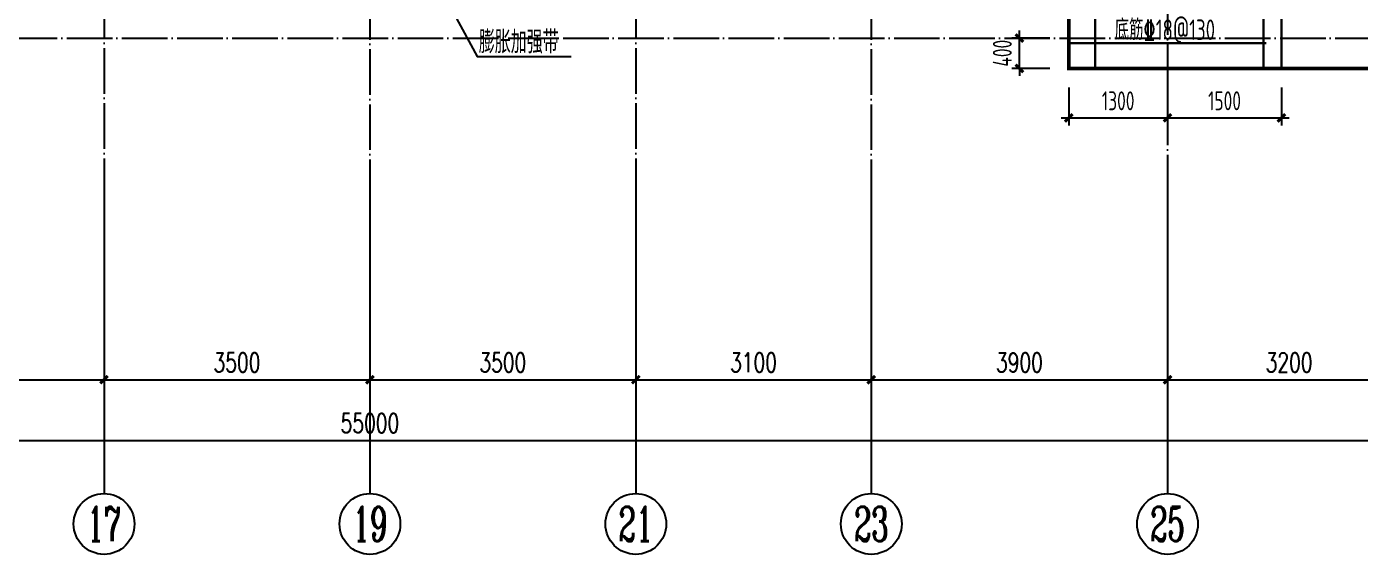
# Model space of a CAD drawing. Extents: x 393367 to 3005760, y 4998 to 826018.
# Drawn here: x 2225247 to 2242803, y 557077 to 564027 of the extents above; entities that cross this region are included whole.
import ezdxf
from ezdxf.enums import TextEntityAlignment as Align

# ---------------------------------------------------------------- set-up
doc = ezdxf.new("R2010")
doc.units = 0
doc.header["$LTSCALE"] = 1000
doc.linetypes.add('DASH', pattern=[0.35, 0.25, -0.1])
doc.linetypes.add('DOTE', pattern=[2.42, 2, -0.2, 0.02, -0.2])
doc.layers.get('0').update_dxf_attribs({"linetype": 'CONTINUOUS'})
doc.layers.get('Defpoints').update_dxf_attribs({"linetype": 'CONTINUOUS'})
for name, color, linetype in [('AXIS', 3, 'CONTINUOUS'), ('AXIS_TEXT', 7, 'CONTINUOUS'), ('DIM', 3, 'CONTINUOUS'), ('DOTE', 8, 'DOTE'), ('FSK_FREIN', 2, 'CONTINUOUS'), ('S-板正筋', 2, 'CONTINUOUS'), ('S-板负筋文字', 4, 'CONTINUOUS'), ('S-楼板文字', 7, 'CONTINUOUS'), ('S-洞口边线', 7, 'CONTINUOUS')]:
    doc.layers.add(name, color=color, linetype=linetype)
doc.layers.add('加厚区', color=30, linetype='CONTINUOUS', lineweight=35)
doc.layers.add('施工图板区边界', color=7, linetype='CONTINUOUS', lineweight=35)
doc.styles.add('_TCH_AXIS', font='COMPLEX', dxfattribs={"bigfont": 'GBCBIG'})
doc.styles.add('_TCH_DIM_T3', font='SIMPLEX', dxfattribs={"width": 0.705882, "bigfont": 'GBCBIG'})
doc.styles.add('COMPLEX', font='COMPLEX')
doc.styles.add('TSSD_Rein', font='Tssdeng.shx', dxfattribs={"width": 0.7, "bigfont": 'hztxt.shx'})
doc.dimstyles.new('_TCH_ARCH&&100', dxfattribs={"dimtxt": 255, "dimasz": 100, "dimexe": 250, "dimexo": 300, "dimgap": 100, "dimtad": 1, "dimdec": 0, "dimzin": 0, "dimdsep": 46, "dimtxsty": '_TCH_DIM_T3', "dimblk": 'ARCHTICK', "dimcen": 0.09, "dimclrt": 7, "dimazin": 2, "dimtfac": 1, "dimtdec": 0, "dimtix": 1, "dimtmove": 2, "dimatfit": 3, "dimldrblk": 'ARCHTICK', "dimfxl": 1, "dimtolj": 1, "dimtzin": 0, "dimarcsym": 0})
doc.dimstyles.new('TSSD_100_100$0', dxfattribs={"dimtxt": 250, "dimasz": 100, "dimexe": 100, "dimexo": 250, "dimgap": 100, "dimtad": 1, "dimdec": 0, "dimzin": 0, "dimdsep": 46, "dimtxsty": 'TSSD_Rein', "dimblk": 'ARCHTICK', "dimcen": 0, "dimdle": 100, "dimclrt": 7, "dimadec": 0, "dimazin": 0, "dimtfac": 1, "dimtdec": 0, "dimtix": 1, "dimtmove": 2, "dimatfit": 3, "dimldrblk": '_tsdbk', "dimfxl": 1, "dimtolj": 1, "dimtzin": 0, "dimarcsym": 0})

# ---------------------------------------------------------------- blocks, each defined once
blk = doc.blocks.new('_ArchTick')
at = {"color": 0, "linetype": 'ByBlock', "const_width": 0.4}
blk.add_lwpolyline([(-0.5, -0.5), (0.5, 0.5)], dxfattribs=at)
blk = doc.blocks.new('*D2757')
at = {"layer": 'AXIS', "color": 0, "lineweight": -2}
for p, q in [((2240265, 561577), (2240265, 559127)), ((2243465, 561577), (2243465, 559127)), ((2240265, 559377), (2243465, 559377))]:
    blk.add_line(p, q, dxfattribs=at)
at = {"layer": 'Defpoints', "color": 0}
for p in [(2240265, 561877), (2243465, 561877), (2243465, 559377)]:
    blk.add_point(p, dxfattribs=at)
at = {"layer": 'AXIS', "color": 0, "lineweight": -2, "xscale": 100, "yscale": 100, "zscale": 100, "rotation": 180}
blk.add_blockref('_ArchTick', (2240265, 559377), dxfattribs=at)
at = {"layer": 'AXIS', "color": 0, "lineweight": -2, "xscale": 100, "yscale": 100, "zscale": 100}
blk.add_blockref('_ArchTick', (2243465, 559377), dxfattribs=at)
at = {"layer": 'AXIS', "color": 7, "insert": (2241865, 559604), "char_height": 255, "attachment_point": 5, "style": '_TCH_DIM_T3'}
blk.add_mtext('\\A1;3200', dxfattribs=at)
blk = doc.blocks.new('*D2758')
at = {"layer": 'AXIS', "color": 0, "lineweight": -2}
for p, q in [((2236365, 561577), (2236365, 559127)), ((2240265, 561577), (2240265, 559127)), ((2236365, 559377), (2240265, 559377))]:
    blk.add_line(p, q, dxfattribs=at)
at = {"layer": 'Defpoints', "color": 0}
for p in [(2236365, 561877), (2240265, 561877), (2240265, 559377)]:
    blk.add_point(p, dxfattribs=at)
at = {"layer": 'AXIS', "color": 0, "lineweight": -2, "xscale": 100, "yscale": 100, "zscale": 100, "rotation": 180}
blk.add_blockref('_ArchTick', (2236365, 559377), dxfattribs=at)
at = {"layer": 'AXIS', "color": 0, "lineweight": -2, "xscale": 100, "yscale": 100, "zscale": 100}
blk.add_blockref('_ArchTick', (2240265, 559377), dxfattribs=at)
at = {"layer": 'AXIS', "color": 7, "insert": (2238315, 559604), "char_height": 255, "attachment_point": 5, "style": '_TCH_DIM_T3'}
blk.add_mtext('\\A1;3900', dxfattribs=at)
blk = doc.blocks.new('*D2759')
at = {"layer": 'AXIS', "color": 0, "lineweight": -2}
for p, q in [((2233265, 561577), (2233265, 559127)), ((2236365, 561577), (2236365, 559127)), ((2233265, 559377), (2236365, 559377))]:
    blk.add_line(p, q, dxfattribs=at)
at = {"layer": 'Defpoints', "color": 0}
for p in [(2233265, 561877), (2236365, 561877), (2236365, 559377)]:
    blk.add_point(p, dxfattribs=at)
at = {"layer": 'AXIS', "color": 0, "lineweight": -2, "xscale": 100, "yscale": 100, "zscale": 100, "rotation": 180}
blk.add_blockref('_ArchTick', (2233265, 559377), dxfattribs=at)
at = {"layer": 'AXIS', "color": 0, "lineweight": -2, "xscale": 100, "yscale": 100, "zscale": 100}
blk.add_blockref('_ArchTick', (2236365, 559377), dxfattribs=at)
at = {"layer": 'AXIS', "color": 7, "insert": (2234815, 559604), "char_height": 255, "attachment_point": 5, "style": '_TCH_DIM_T3'}
blk.add_mtext('\\A1;3100', dxfattribs=at)
blk = doc.blocks.new('*D2760')
at = {"layer": 'AXIS', "color": 0, "lineweight": -2}
for p, q in [((2229765, 561577), (2229765, 559127)), ((2233265, 561577), (2233265, 559127)), ((2229765, 559377), (2233265, 559377))]:
    blk.add_line(p, q, dxfattribs=at)
at = {"layer": 'Defpoints', "color": 0}
for p in [(2229765, 561877), (2233265, 561877), (2233265, 559377)]:
    blk.add_point(p, dxfattribs=at)
at = {"layer": 'AXIS', "color": 0, "lineweight": -2, "xscale": 100, "yscale": 100, "zscale": 100, "rotation": 180}
blk.add_blockref('_ArchTick', (2229765, 559377), dxfattribs=at)
at = {"layer": 'AXIS', "color": 0, "lineweight": -2, "xscale": 100, "yscale": 100, "zscale": 100}
blk.add_blockref('_ArchTick', (2233265, 559377), dxfattribs=at)
at = {"layer": 'AXIS', "color": 7, "insert": (2231515, 559604), "char_height": 255, "attachment_point": 5, "style": '_TCH_DIM_T3'}
blk.add_mtext('\\A1;3500', dxfattribs=at)
blk = doc.blocks.new('*D2804')
at = {"layer": 'AXIS', "color": 0, "lineweight": -2}
for p, q in [((2223165, 561577), (2223165, 559127)), ((2226265, 561577), (2226265, 559127)), ((2223165, 559377), (2226265, 559377))]:
    blk.add_line(p, q, dxfattribs=at)
at = {"layer": 'Defpoints', "color": 0}
for p in [(2223165, 561877), (2226265, 561877), (2226265, 559377)]:
    blk.add_point(p, dxfattribs=at)
at = {"layer": 'AXIS', "color": 0, "lineweight": -2, "xscale": 100, "yscale": 100, "zscale": 100, "rotation": 180}
blk.add_blockref('_ArchTick', (2223165, 559377), dxfattribs=at)
at = {"layer": 'AXIS', "color": 0, "lineweight": -2, "xscale": 100, "yscale": 100, "zscale": 100}
blk.add_blockref('_ArchTick', (2226265, 559377), dxfattribs=at)
at = {"layer": 'AXIS', "color": 7, "insert": (2224715, 559604), "char_height": 255, "attachment_point": 5, "style": '_TCH_DIM_T3'}
blk.add_mtext('\\A1;3100', dxfattribs=at)
blk = doc.blocks.new('*D2805')
at = {"layer": 'AXIS', "color": 0, "lineweight": -2}
for p, q in [((2226265, 561577), (2226265, 559127)), ((2229765, 561577), (2229765, 559127)), ((2226265, 559377), (2229765, 559377))]:
    blk.add_line(p, q, dxfattribs=at)
at = {"layer": 'Defpoints', "color": 0}
for p in [(2226265, 561877), (2229765, 561877), (2229765, 559377)]:
    blk.add_point(p, dxfattribs=at)
at = {"layer": 'AXIS', "color": 0, "lineweight": -2, "xscale": 100, "yscale": 100, "zscale": 100, "rotation": 180}
blk.add_blockref('_ArchTick', (2226265, 559377), dxfattribs=at)
at = {"layer": 'AXIS', "color": 0, "lineweight": -2, "xscale": 100, "yscale": 100, "zscale": 100}
blk.add_blockref('_ArchTick', (2229765, 559377), dxfattribs=at)
at = {"layer": 'AXIS', "color": 7, "insert": (2228015, 559604), "char_height": 255, "attachment_point": 5, "style": '_TCH_DIM_T3'}
blk.add_mtext('\\A1;3500', dxfattribs=at)
blk = doc.blocks.new('*D2806')
at = {"layer": 'AXIS', "color": 0, "lineweight": -2}
for p, q in [((2202265, 561577), (2202265, 558327)), ((2257265, 561577), (2257265, 558327)), ((2202265, 558577), (2257265, 558577))]:
    blk.add_line(p, q, dxfattribs=at)
at = {"layer": 'Defpoints', "color": 0}
for p in [(2202265, 561877), (2257265, 561877), (2257265, 558577)]:
    blk.add_point(p, dxfattribs=at)
at = {"layer": 'AXIS', "color": 0, "lineweight": -2, "xscale": 100, "yscale": 100, "zscale": 100, "rotation": 180}
blk.add_blockref('_ArchTick', (2202265, 558577), dxfattribs=at)
at = {"layer": 'AXIS', "color": 0, "lineweight": -2, "xscale": 100, "yscale": 100, "zscale": 100}
blk.add_blockref('_ArchTick', (2257265, 558577), dxfattribs=at)
at = {"layer": 'AXIS', "color": 7, "insert": (2229765, 558804), "char_height": 255, "attachment_point": 5, "style": '_TCH_DIM_T3'}
blk.add_mtext('\\A1;55000', dxfattribs=at)
blk = doc.blocks.new('_axiso')
blk.add_circle((0, 0), 0.5)
at = {"layer": 'AXIS_TEXT', "style": 'COMPLEX', "width": 1.041667}
blk.add_attdef('A', text='', height=0.56, dxfattribs=at).set_placement((-0.25, -0.28), (0.25, -0.28), align=Align.FIT)
blk = doc.blocks.new('*D3107')
at = {"layer": 'Defpoints', "color": 0}
for p in [(2238965, 563477), (2240265, 563477), (2240265, 562825)]:
    blk.add_point(p, dxfattribs=at)
at = {"layer": 'DIM', "color": 0, "lineweight": -2}
for p, q in [((2238965, 563227), (2238965, 562725)), ((2240265, 563227), (2240265, 562725)), ((2238865, 562825), (2240365, 562825))]:
    blk.add_line(p, q, dxfattribs=at)
at = {"layer": 'DIM', "color": 0, "lineweight": -2, "xscale": 100, "yscale": 100, "zscale": 100, "rotation": 180}
blk.add_blockref('_ArchTick', (2238965, 562825), dxfattribs=at)
at = {"layer": 'DIM', "color": 0, "lineweight": -2, "xscale": 100, "yscale": 100, "zscale": 100}
blk.add_blockref('_ArchTick', (2240265, 562825), dxfattribs=at)
at = {"layer": 'DIM', "color": 7, "insert": (2239615, 563050), "char_height": 250, "attachment_point": 5, "style": 'TSSD_Rein'}
blk.add_mtext('\\A1;1300', dxfattribs=at)
blk = doc.blocks.new('_tsdbk')
blk.add_line((-1, 0), (0, 0))
at = {"const_width": 0.5}
blk.add_lwpolyline([(-0.7, -0.7), (0.7, 0.7)], dxfattribs=at)
blk = doc.blocks.new('*D3108')
at = {"layer": 'Defpoints', "color": 0}
for p in [(2240265, 563477), (2241765, 563477), (2241765, 562825)]:
    blk.add_point(p, dxfattribs=at)
at = {"layer": 'DIM', "color": 0, "lineweight": -2}
for p, q in [((2240265, 563227), (2240265, 562725)), ((2241765, 563227), (2241765, 562725)), ((2240165, 562825), (2241865, 562825))]:
    blk.add_line(p, q, dxfattribs=at)
at = {"layer": 'DIM', "color": 0, "lineweight": -2, "xscale": 100, "yscale": 100, "zscale": 100, "rotation": 180}
blk.add_blockref('_ArchTick', (2240265, 562825), dxfattribs=at)
at = {"layer": 'DIM', "color": 0, "lineweight": -2, "xscale": 100, "yscale": 100, "zscale": 100}
blk.add_blockref('_ArchTick', (2241765, 562825), dxfattribs=at)
at = {"layer": 'DIM', "color": 7, "insert": (2241015, 563050), "char_height": 250, "attachment_point": 5, "style": 'TSSD_Rein'}
blk.add_mtext('\\A1;1500', dxfattribs=at)
blk = doc.blocks.new('*D3111')
at = {"layer": 'Defpoints', "color": 0}
for p in [(2238315, 563877), (2238965, 563877), (2238965, 563477)]:
    blk.add_point(p, dxfattribs=at)
at = {"layer": 'DIM', "color": 0, "lineweight": -2}
for p, q in [((2238315, 563877), (2238315, 563977)), ((2238715, 563877), (2238215, 563877)), ((2238315, 563477), (2238315, 563877)), ((2238715, 563477), (2238215, 563477)), ((2238315, 563477), (2238315, 563377))]:
    blk.add_line(p, q, dxfattribs=at)
at = {"layer": 'DIM', "color": 0, "lineweight": -2, "xscale": 100, "yscale": 100, "zscale": 100}
for p, rotation in [((2238315, 563877), 270), ((2238315, 563477), 90)]:
    blk.add_blockref('_ArchTick', p, dxfattribs=dict(at, rotation=rotation))
at = {"layer": 'DIM', "color": 7, "insert": (2238090, 563677), "char_height": 250, "attachment_point": 5, "rotation": 90, "style": 'TSSD_Rein'}
blk.add_mtext('\\A1;400', dxfattribs=at)

msp = doc.modelspace()

# ---------------------------------------------------------------- linework, layer by layer
at = {"layer": 'AXIS'}
for p, q in [((2226265.2138, 561876.98994), (2226265.2138, 557876.98994)), ((2229765.2138, 561876.98994), (2229765.2138, 557876.98994)), ((2233265.2138, 561876.98994), (2233265.2138, 557876.98994)), ((2236365.2138, 561876.98994), (2236365.2138, 557876.98994)), ((2240265.2138, 561876.98994), (2240265.2138, 557876.98994))]:
    msp.add_line(p, q, dxfattribs=at)
at = {"layer": 'DOTE', "linetype": 'DOTE', "ltscale": 0.3}
for p, q in [((2229765.2138, 580426.98994), (2229765.2138, 561876.98994)), ((2236365.2138, 580426.98994), (2236365.2138, 561876.98994)), ((2240265.2138, 571776.98994), (2240265.2138, 561876.98994)), ((2226265.2138, 570276.98994), (2226265.2138, 561876.98994)), ((2233265.2138, 570276.98994), (2233265.2138, 561876.98994)), ((2200365.2138, 563876.98994), (2259165.2138, 563876.98994))]:
    msp.add_line(p, q, dxfattribs=at)
at = {"layer": 'FSK_FREIN', "linetype": 'DASH', "const_width": 30}
msp.add_lwpolyline([(2239313.71205, 569376.9906), (2239313.71829, 563476.9906)], dxfattribs=at)
at = {"layer": 'S-板正筋', "color": 1, "linetype": 'DASH', "const_width": 30}
for points in [[(2241527.75614, 569376.9906), (2241527.75614, 563476.9906)], [(2238965.42114, 563808.11684), (2241565.42744, 563808.11684)]]:
    msp.add_lwpolyline(points, dxfattribs=at)
at = {"layer": 'S-洞口边线'}
msp.add_lwpolyline([(2230545.84752, 564799.83665), (2231176.38226, 563632.07294), (2232414.83726, 563632.07294)], dxfattribs=at)
at = {"layer": '加厚区', "linetype": 'DASH', "const_width": 30}
msp.add_lwpolyline([(2238965.40513, 563476.9906), (2241765.4215, 563476.9906), (2241765.4215, 569376.9906), (2238965.40513, 569376.9906)], close=True, dxfattribs=at)
at = {"layer": '施工图板区边界', "lineweight": 35, "const_width": 50}
msp.add_lwpolyline([(2211565.21538, 563476.9906), (2220565.40873, 563476.9906), (2220565.40873, 564676.98971), (2238965.40513, 564676.98971), (2238965.40513, 563476.9906), (2247965.59848, 563476.9906), (2247965.59848, 564676.9897), (2257765.5979, 564676.9897), (2257765.5979, 574076.98994), (2248365.61201, 574076.98994), (2248365.55815, 575376.99086), (2238565.40415, 575376.99086), (2238565.40415, 574076.98994), (2220965.40979, 574076.98994), (2220965.40979, 575376.99086), (2211165.21428, 575376.99086), (2211165.21428, 574076.98994), (2201365.2138, 574076.98994), (2201365.2138, 564676.98971), (2211565.21538, 564676.98971)], close=True, dxfattribs=at)

# ---------------------------------------------------------------- block references
at = {"layer": 'AXIS'}
ref = msp.add_blockref('_axiso', (2226265.2138, 557476.98994), dxfattribs=dict(at, xscale=800, yscale=800, zscale=800))
ref.add_attrib('A', '17', dxfattribs={"layer": 'AXIS_TEXT', "height": 452.54834, "style": '_TCH_AXIS', "width": 0.724138}).set_placement((2226038.93963, 557250.71577), (2226491.48797, 557250.71577), align=Align.FIT)
ref = msp.add_blockref('_axiso', (2229765.2138, 557476.98994), dxfattribs=dict(at, xscale=800, yscale=800, zscale=800))
ref.add_attrib('A', '19', dxfattribs={"layer": 'AXIS_TEXT', "height": 452.54834, "style": '_TCH_AXIS', "width": 0.724138}).set_placement((2229538.93963, 557250.71577), (2229991.48797, 557250.71577), align=Align.FIT)
ref = msp.add_blockref('_axiso', (2233265.2138, 557476.98994), dxfattribs=dict(at, xscale=800, yscale=800, zscale=800))
ref.add_attrib('A', '21', dxfattribs={"layer": 'AXIS_TEXT', "height": 452.54834, "style": '_TCH_AXIS', "width": 0.724138}).set_placement((2233038.93963, 557250.71577), (2233491.48797, 557250.71577), align=Align.FIT)
ref = msp.add_blockref('_axiso', (2236365.2138, 557476.98994), dxfattribs=dict(at, xscale=800, yscale=800, zscale=800))
ref.add_attrib('A', '23', dxfattribs={"layer": 'AXIS_TEXT', "height": 452.54834, "style": '_TCH_AXIS', "width": 0.617647}).set_placement((2236138.93963, 557250.71577), (2236591.48797, 557250.71577), align=Align.FIT)
ref = msp.add_blockref('_axiso', (2240265.2138, 557476.98994), dxfattribs=dict(at, xscale=800, yscale=800, zscale=800))
ref.add_attrib('A', '25', dxfattribs={"layer": 'AXIS_TEXT', "height": 452.54834, "style": '_TCH_AXIS', "width": 0.617647}).set_placement((2240038.93963, 557250.71577), (2240491.48797, 557250.71577), align=Align.FIT)

# ---------------------------------------------------------------- texts
at = {"layer": 'S-板负筋文字', "color": 3, "style": 'TSSD_Rein', "width": 0.7}
msp.add_text('底筋%%13218@130', height=270, dxfattribs=at).set_placement((2239569.80793, 563851.4145))
at = {"layer": 'S-楼板文字', "style": 'TSSD_Rein', "width": 0.7}
msp.add_text('膨胀加强带', height=300, dxfattribs=at).set_placement((2231199.26183, 563675.09587))

# ---------------------------------------------------------------- dimensions: what is measured, and where the dimension line sits
at = {"layer": 'AXIS'}
for p1, p2, distance, picture, middle in [((2202265.2138, 561876.98994), (2257265.2138, 561876.98994), -3300, '*D2806', (2229765.2138, 558804.48994)), ((2223165.2138, 561876.98994), (2226265.2138, 561876.98994), -2500, '*D2804', (2224715.2138, 559604.48994)), ((2226265.2138, 561876.98994), (2229765.2138, 561876.98994), -2500, '*D2805', (2228015.2138, 559604.48994)), ((2229765.2138, 561876.98994), (2233265.2138, 561876.98994), -2500, '*D2760', (2231515.2138, 559604.48994)), ((2233265.2138, 561876.98994), (2236365.2138, 561876.98994), -2500, '*D2759', (2234815.2138, 559604.48994)), ((2236365.2138, 561876.98994), (2240265.2138, 561876.98994), -2500, '*D2758', (2238315.2138, 559604.48994)), ((2240265.2138, 561876.98994), (2243465.2138, 561876.98994), -2500, '*D2757', (2241865.2138, 559604.48994))]:
    dim = msp.add_aligned_dim(p1=p1, p2=p2, distance=distance, dimstyle='_TCH_ARCH&&100', dxfattribs=at)
    dim.commit()
    dim.dimension.update_dxf_attribs({"geometry": picture, "text_midpoint": middle})
at = {"layer": 'DIM'}
dim = msp.add_linear_dim(base=(2238315.4778, 563876.98994), p1=(2238965.40513, 563476.9906), p2=(2238965.40513, 563876.98994), angle=90, dimstyle='TSSD_100_100$0', dxfattribs=at)
dim.commit()
dim.dimension.update_dxf_attribs({"geometry": '*D3111', "text_midpoint": (2238090.4778, 563676.99027)})
for base, p1, p2, picture, middle in [((2240265.40355, 562825.28053), (2238965.40513, 563476.9906), (2240265.40355, 563476.9906), '*D3107', (2239615.40434, 563050.28053)), ((2241765.40549, 562825.28053), (2240265.40355, 563476.9906), (2241765.40549, 563476.9906), '*D3108', (2241015.40452, 563050.28053))]:
    dim = msp.add_linear_dim(base=base, p1=p1, p2=p2, dimstyle='TSSD_100_100$0', dxfattribs=at)
    dim.commit()
    dim.dimension.update_dxf_attribs({"geometry": picture, "text_midpoint": middle})

doc.saveas('drawing.dxf')
